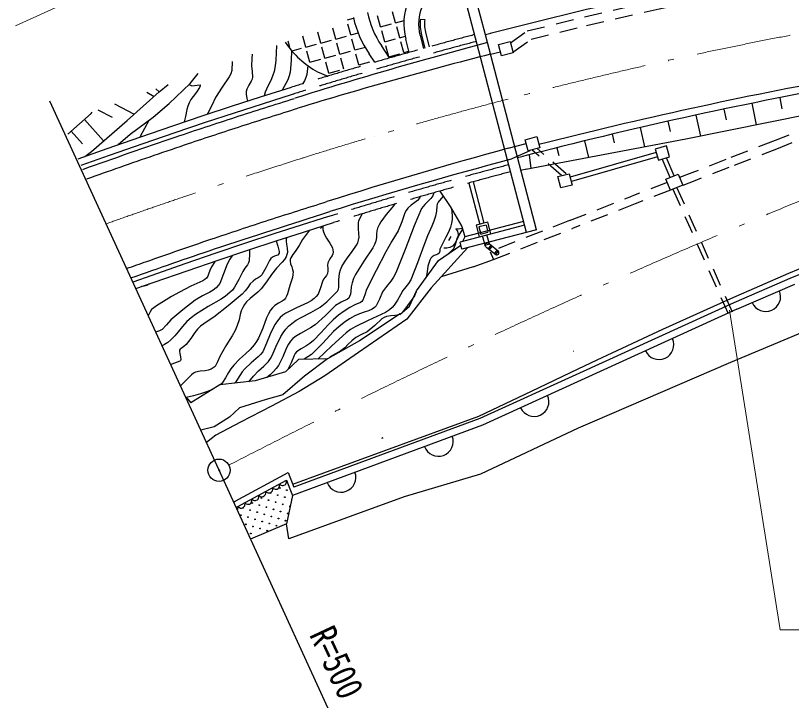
# Model space of a CAD drawing. Units: millimetres, scale not verified. Extents: x 40000 to 680000, y 20000 to 380000.
# Drawn here: x 319406 to 371764, y 233647 to 279846 of the extents above; entities that cross this region are included whole.
import ezdxf
from ezdxf.enums import TextEntityAlignment as Align

# ---------------------------------------------------------------- set-up
doc = ezdxf.new("R2010")
doc.units = ezdxf.units.MM
doc.header["$LTSCALE"] = 1000
for name, pattern in [('USER1', [2, 1.2, -0.8]), ('USER2', [10, 6.4, -1.6, 0.4, -1.6]), ('USER3', [4, 3, -1])]:
    doc.linetypes.add(name, pattern=pattern)
for name, color, linetype, lineweight in [('M-BGD', 7, 'Continuous', 25), ('M-BMK', 2, 'USER2', 13), ('M-BMK-SRVR', 3, 'Continuous', 25), ('M-OTRS', 6, 'Continuous', 25), ('M-STR-HTXT', 7, 'Continuous', 13), ('M-STR-STR3', 7, 'Continuous', 25)]:
    doc.layers.add(name, color=color, linetype=linetype, lineweight=lineweight)
doc.styles.add('ＭＳ ゴシック', font='')
doc.styles.get('ＭＳ ゴシック').set_extended_font_data('MS Gothic')

msp = doc.modelspace()

# ---------------------------------------------------------------- linework, layer by layer
at = {"layer": 'M-BGD'}
for p, q in [((351114, 278542), (350008, 282766)), ((353880, 265221), (349319, 282633)), ((341797, 279561), (342218, 279676)), ((344042, 279087), (343842, 279822)), ((345053, 279363), (344853, 280098)), ((346722, 279602), (347020, 279569)), ((342021, 278536), (341820, 279271)), ((344042, 279087), (344778, 279288)), ((345053, 279363), (345626, 279519)), ((345329, 278352), (345128, 279087)), ((339999, 277985), (339798, 278720)), ((341010, 278260), (340809, 278996)), ((342021, 278536), (342538, 278677)), ((344318, 278076), (344118, 278811)), ((347092, 278606), (347321, 277731)), ((337910, 277681), (337792, 278113)), ((338988, 277709), (338788, 278445)), ((339999, 277985), (340734, 278185)), ((341010, 278260), (341745, 278461)), ((342296, 277525), (342096, 278260)), ((344318, 278076), (345053, 278277)), ((345329, 278352), (345704, 278454)), ((345604, 277341), (345404, 278076)), ((345972, 277356), (345737, 278251)), ((346705, 278504), (346935, 277625)), ((346802, 278529), (347032, 277652)), ((354557, 265398), (351114, 278542)), ((338072, 277460), (338712, 277634)), ((338988, 277709), (339723, 277910)), ((340274, 276974), (340074, 277709)), ((341285, 277250), (341085, 277985)), ((342296, 277525), (343011, 277720)), ((344649, 276982), (344090, 277819)), ((344593, 277065), (344393, 277801)), ((339264, 276698), (339063, 277434)), ((340274, 276974), (341010, 277174)), ((341285, 277250), (342020, 277450)), ((342572, 276514), (342371, 277249)), ((343640, 276692), (343258, 277264)), ((344593, 277065), (345329, 277266)), ((345604, 277341), (345951, 277435)), ((351455, 277240), (352132, 277402)), ((339264, 276698), (339999, 276899)), ((340550, 275963), (340350, 276698)), ((341561, 276239), (341360, 276974)), ((342572, 276514), (343307, 276715)), ((339782, 276044), (340484, 275761)), ((340550, 275963), (341285, 276164)), ((328277, 274675), (328761, 274394)), ((326081, 273881), (327420, 273191)), ((369088, 273926), (369379, 272466)), ((370977, 274305), (371121, 273560)), ((370977, 274305), (371121, 273560)), ((324970, 273479), (325920, 272990)), ((375727, 273743), (364626, 271509)), ((367200, 273534), (367348, 272813)), ((367200, 273534), (367348, 272813)), ((324067, 272830), (325346, 271390)), ((365314, 273130), (365617, 271708)), ((361550, 272285), (361846, 270982)), ((363431, 272713), (363583, 272021)), ((323172, 272035), (323928, 271183)), ((326327, 271140), (327151, 271845)), ((359673, 271844), (359807, 271270)), ((364626, 271509), (353847, 269466)), ((357798, 271390), (358070, 270267)), ((352651, 270889), (353867, 271204)), ((352762, 270128), (354142, 270749)), ((355927, 270925), (356057, 270406)), ((353583, 270497), (353608, 270508)), ((354059, 270448), (354169, 269527)), ((362632, 270612), (356827, 268936)), ((362715, 270324), (356910, 268647)), ((363568, 268925), (363046, 270171)), ((363845, 269041), (363336, 270255)), ((353878, 269472), (353508, 269402)), ((350277, 268627), (351015, 265833)), ((349987, 268548), (350725, 265757)), ((348028, 268001), (348740, 266976)), ((340178, 265666), (339995, 265480)), ((353753, 265704), (349400, 264564)), ((351265, 265899), (350492, 265696)), ((350492, 265696), (350694, 264923)), ((351158, 265716), (350675, 265589)), ((350675, 265589), (350801, 265106)), ((350987, 265939), (351003, 265879)), ((351158, 265716), (351284, 265233)), ((351467, 265126), (351265, 265899)), ((348639, 264682), (348801, 264941)), ((354557, 265398), (349527, 264081)), ((350694, 264923), (351467, 265126)), ((350801, 265106), (351284, 265233)), ((351119, 264270), (350911, 264980)), ((349527, 264081), (349400, 264564)), ((351065, 264457), (351355, 264538)), ((351383, 264442), (351993, 263951)), ((351201, 264204), (351805, 263718)), ((351323, 264114), (351491, 264349)), ((351397, 264046), (351572, 264290)), ((351727, 263780), (351915, 264014)), ((351805, 263718), (351993, 263951)), ((345341, 259680), (345984, 260236)), ((357027, 257344), (357037, 257348)), ((357065, 257198), (357075, 257202)), ((358323, 252412), (357381, 252006)), ((357381, 252006), (350777, 248918)), ((332927, 251535), (332287, 251036)), ((347000, 250772), (347005, 250764)), ((337803, 249022), (338190, 248035)), ((337685, 248503), (337911, 247925)), ((337911, 247925), (338092, 247482)), ((338092, 247482), (337700, 245571))]:
    msp.add_line(p, q, dxfattribs=at)
at = {"layer": 'M-BGD', "linetype": 'USER3'}
for p, q in [((329089, 274688), (328878, 274892)), ((350293, 262901), (351648, 263387)), ((350293, 262901), (348131, 262228))]:
    msp.add_line(p, q, dxfattribs=at)
at = {"layer": 'M-BGD', "linetype": 'USER1'}
for p, q in [((356242, 269046), (354251, 270779)), ((356569, 269159), (354572, 270898)), ((363385, 268595), (360999, 267672)), ((363755, 268127), (367481, 259746)), ((364035, 268235), (367755, 259868)), ((356788, 266020), (360999, 267672)), ((356788, 266020), (354942, 265294)), ((355087, 264738), (356997, 265489)), ((354964, 265303), (351439, 263917)), ((351648, 263387), (355109, 264747)), ((351439, 263917), (351648, 263387))]:
    msp.add_line(p, q, dxfattribs=at)
for points in [[(352963, 277382), (354193, 278253), (357925, 279168), (362842, 280297), (365586, 280889), (368705, 281531), (371344, 282047), (373779, 282502), (376660, 283013), (379466, 283484), (381208, 283763), (383148, 284061), (385046, 284341), (386611, 284987)], [(352803, 278004), (353939, 278808), (357790, 279753), (362715, 280883), (365466, 281477), (368590, 282120), (371234, 282637), (373674, 283093), (376561, 283605)], [(376091, 273571), (373437, 272522), (370665, 271416), (367340, 270127), (365042, 269236), (364215, 268916)], [(376213, 273006), (373648, 271992), (370874, 270885), (367546, 269596), (365248, 268704), (364435, 268390)], [(363605, 268069), (361206, 267141), (356997, 265489)]]:
    msp.add_lwpolyline(points, dxfattribs=at)
at = {"layer": 'M-BGD'}
for points in [[(352004, 277900), (352779, 278098), (352976, 277329), (352201, 277131)], [(354006, 270710), (353793, 271467), (354571, 271686), (354784, 270929)], [(362782, 270094), (363541, 270315), (363323, 271063), (362564, 270842)], [(356008, 268988), (356767, 269176), (356959, 268404), (356199, 268215)], [(364429, 268405), (363608, 268061), (363297, 268803), (364118, 269147)]]:
    msp.add_lwpolyline(points, close=True, dxfattribs=at)
for points in [[(337018, 277834), (336981, 276835), (336929, 276447), (336848, 276068), (336754, 275761), (336630, 275463), (336422, 275077), (336242, 274679), (336174, 274429)], [(335383, 277243), (335354, 276957), (335334, 276460), (335378, 276074), (335391, 275695), (335364, 275549), (335307, 275409), (335141, 275149), (335009, 274884), (334978, 274718), (334978, 274546), (335024, 274253), (335070, 274076)], [(338035, 277481), (338004, 276813), (337937, 276027), (337879, 275769), (337790, 275516), (337398, 274815)], [(334026, 276752), (334001, 276131), (333928, 275912), (333824, 275702), (333350, 275020), (332897, 274317), (332650, 273780), (332374, 273252), (332341, 273188)], [(339126, 276467), (339054, 275869), (338995, 275658), (338904, 275449), (338773, 275241)], [(329763, 273908), (331190, 275268), (331736, 275925)], [(326947, 272767), (329089, 274688), (329706, 275191)], [(331113, 275195), (331205, 275138), (331312, 275107), (331661, 275158), (331875, 275161), (331873, 275095), (331831, 274996), (331618, 274668), (331404, 274391), (331245, 274178), (331118, 273959), (331028, 273743), (330964, 273508), (330875, 273031), (330783, 272668)], [(327151, 271845), (328689, 272985), (329763, 273908)], [(322947, 271835), (324515, 273227), (324570, 273335)], [(324073, 270344), (324524, 270683), (326947, 272767)], [(328406, 272776), (327824, 271682), (327811, 271658)], [(346716, 267622), (346661, 267522), (346521, 267371), (346353, 267235), (346098, 267049), (345872, 266847), (345758, 266699), (345664, 266529), (345462, 265927), (345230, 265330), (344801, 264630), (344398, 263912), (343734, 262649), (343098, 261375), (342983, 261001), (342843, 260647), (342768, 260557), (342673, 260488), (342311, 260336), (341962, 260157), (341579, 259908), (341207, 259632), (340848, 259323), (340505, 258987), (340018, 258444), (339509, 257922), (339268, 257721), (339002, 257539), (338677, 257364), (338376, 257169), (338276, 257051), (338197, 256912), (337999, 256430), (337777, 255969), (337761, 255944), (337742, 255915)], [(347623, 267887), (347613, 267829), (347556, 267689), (347437, 267514), (347283, 267344), (347032, 267093), (346806, 266825), (346543, 266255), (346305, 265667), (345705, 264073), (345075, 262485), (344916, 262197), (344732, 261926), (344439, 261573), (344169, 261201), (343961, 260711), (343734, 260257), (343619, 260144), (343478, 260049), (343220, 259931), (342933, 259834), (342611, 259728), (342311, 259598), (341938, 259379), (341578, 259131), (341217, 258848), (340871, 258537), (340134, 257753), (339378, 256992), (339140, 256814), (338884, 256659)], [(348268, 267655), (348121, 267506), (347922, 267260), (347860, 267129), (347828, 266987), (347802, 266645), (347746, 266308), (347637, 265971), (347500, 265644), (347209, 264991), (346946, 264326), (346525, 263174), (346074, 262029), (345918, 261782), (345734, 261547), (345547, 261292), (345381, 261012), (345179, 260648), (344956, 260307), (344815, 260145), (344649, 260000), (344375, 259825), (344079, 259672), (343190, 259274), (342316, 258850), (342013, 258660), (341724, 258443), (340751, 257570), (339805, 256679)], [(344974, 267121), (344918, 267016), (344809, 266876), (344418, 266415), (344055, 265942), (343934, 265731), (343841, 265511), (343790, 265314), (343769, 265108), (343756, 264864), (343714, 264622), (343635, 264396), (343526, 264173), (342914, 263278), (342337, 262379), (342213, 262107), (342116, 261817), (342056, 261541), (342025, 261251), (342000, 261062), (341949, 260889), (341886, 260790), (341799, 260710), (341387, 260508), (340987, 260277), (340320, 259619), (339627, 258978), (339319, 258777), (338986, 258596), (338630, 258407), (338298, 258197), (338121, 258051), (337966, 257885), (337817, 257672), (337689, 257434), (337433, 256831), (337153, 256247), (337001, 256033), (336821, 255832), (336595, 255622), (336355, 255428)], [(348825, 266833), (348843, 266579), (348868, 266338), (348862, 266091), (348822, 265832), (348750, 265571), (348616, 265228), (348451, 264887), (348233, 264493), (348048, 264095), (348035, 263943), (347995, 263810), (347907, 263751), (347786, 263709), (347647, 263655), (347530, 263578), (347432, 263473), (347356, 263348), (347284, 263154), (347235, 262934), (347182, 262554), (347119, 262170)], [(348740, 266976), (349512, 265627), (349727, 264908)], [(335150, 255149), (335467, 255521), (335810, 255879), (336158, 256189), (336479, 256516), (336615, 256702), (336727, 256904), (337000, 257552), (337301, 258191), (337461, 258455), (337643, 258698), (337832, 258899), (338046, 259082), (338353, 259295), (338683, 259487), (339327, 259822), (339954, 260182), (340191, 260352), (340404, 260542), (340780, 260891), (341136, 261264), (341197, 261386), (341230, 261519), (341228, 261994), (341257, 262466), (341323, 262691), (341420, 262911), (341598, 263214), (341806, 263507), (342123, 263926), (342413, 264361), (342500, 264523), (342559, 264695), (342584, 264897), (342580, 265113), (342545, 265490), (342541, 265856), (342570, 266009), (342628, 266157), (342751, 266358), (342802, 266473)], [(340151, 265657), (340137, 265581), (340142, 265421), (340179, 265257), (340269, 265042), (340392, 264828), (340608, 264498), (340784, 264174), (340828, 264033), (340842, 263890), (340826, 263778), (340777, 263669), (340619, 263428), (340483, 263165), (340463, 262986), (340474, 262800), (340484, 262617), (340463, 262445), (340400, 262317), (340308, 262199), (340195, 262060), (340109, 261907), (339977, 261472), (339821, 261063), (339702, 260904), (339559, 260763), (339350, 260607), (339111, 260469), (338371, 260134), (337641, 259771), (337442, 259631), (337263, 259469), (337084, 259260), (336924, 259028), (336742, 258699), (336582, 258345), (336347, 257747), (336088, 257173), (335943, 256987), (335772, 256819), (335317, 256430), (334888, 256024), (334701, 255805), (334532, 255560), (334391, 255311), (334227, 255082), (334207, 255061), (334186, 255042)], [(349125, 265458), (349221, 265303), (349265, 265078), (349258, 264880), (349170, 264669), (349049, 264475), (348889, 264291), (348705, 264191), (348498, 264149), (348315, 264165)], [(349549, 265503), (349515, 265484), (349308, 265442), (349125, 265458)], [(353690, 265946), (349727, 264908), (349575, 264610)], [(339241, 265370), (338762, 264728), (338543, 264329), (338285, 263925), (338115, 263717), (337977, 263503), (337937, 263390), (337928, 263274), (337970, 263087), (338047, 262889), (338106, 262723), (338133, 262558), (338129, 262371), (338093, 262180), (337910, 261646), (337750, 261085), (337701, 260921), (337627, 260778), (337529, 260676), (337403, 260591), (337144, 260453), (336909, 260293), (336752, 260140), (336615, 259964), (336470, 259718), (336345, 259448), (336092, 258756), (335812, 258080), (335676, 257849), (335517, 257638), (335237, 257327), (334934, 257035), (334525, 256658), (334134, 256258), (333944, 256020), (333777, 255761), (333581, 255410), (333363, 255083), (333296, 255006), (333222, 254934)], [(349568, 265442), (349450, 265264), (349185, 264812), (349088, 264457), (348963, 264118), (348769, 263938), (348574, 263750)], [(351092, 264361), (351383, 264442), (351203, 265056)], [(336994, 264651), (337109, 264284), (337193, 263921), (337186, 263824), (337151, 263743), (337095, 263692), (337007, 263659), (336873, 263621), (336755, 263557), (336638, 263452), (336540, 263322), (336295, 262828), (336029, 262359), (335918, 262249), (335788, 262163), (335603, 262063), (335433, 261937), (335247, 261738), (335078, 261512), (334900, 261270), (334699, 261047), (333756, 260268), (332790, 259510), (332327, 259218), (331881, 258901), (331687, 258700), (331514, 258477), (331229, 258063), (330921, 257667), (330761, 257513), (330579, 257381), (330514, 257338), (330475, 257278), (330464, 257177), (330486, 257052), (330546, 256834), (330569, 256642), (330548, 256581), (330502, 256537), (329947, 256339), (329871, 256307)], [(337716, 264883), (337672, 264761), (337662, 264602), (337683, 264424), (337733, 264146), (337751, 263871), (337723, 263721), (337667, 263579), (337547, 263387), (337396, 263202), (337022, 262797), (336678, 262381), (336338, 261886), (335976, 261411), (335752, 261185), (335503, 260977), (335242, 260767), (334999, 260533), (334857, 260351), (334737, 260147), (334640, 259921), (334571, 259681), (334487, 259310), (334373, 258949), (334218, 258592), (334034, 258246), (333601, 257556), (333190, 256844), (333040, 256492), (332868, 256170), (332752, 256073), (332615, 255998), (332412, 255928), (332194, 255885), (331867, 255849), (331559, 255784), (331408, 255717), (331270, 255620), (330897, 255227), (330527, 254877)], [(335201, 264063), (335203, 263783), (335177, 263296), (335131, 263160), (335056, 263031), (334887, 262813), (334740, 262573), (334475, 262035), (334187, 261517), (334037, 261327), (333863, 261156), (333578, 260923), (333275, 260714), (332404, 260210), (331548, 259679), (331248, 259451), (330969, 259201), (330664, 258870), (330380, 258517), (330147, 258236), (329891, 257974), (329685, 257802), (329457, 257652), (329292, 257571)], [(349895, 264177), (347461, 261488), (345803, 259369), (342549, 257120)], [(345984, 260236), (346466, 261269), (347954, 263321), (349454, 264358)], [(334044, 263676), (333866, 263412), (333682, 263086), (333447, 262417), (333193, 261782), (333085, 261628), (332951, 261489), (332745, 261330), (332511, 261188), (332015, 260933), (331537, 260653), (330704, 260004), (329888, 259329), (329601, 258985), (329300, 258671), (329126, 258579), (328928, 258511), (328869, 258494)], [(332882, 263286), (332827, 263212), (332623, 262886), (332514, 262653), (332431, 262405), (332377, 262260), (332298, 262135), (332186, 262038), (332045, 261957), (331241, 261583), (330476, 261194), (329929, 260895), (329395, 260568), (328981, 260302), (328589, 260013), (328481, 259856), (328394, 259676), (328362, 259601)], [(328431, 261745), (328403, 261721), (328261, 261640), (328076, 261583), (327906, 261559)], [(346443, 261220), (346317, 260950), (346179, 260725), (345865, 260281), (345529, 259859), (345515, 259844), (345497, 259827)], [(345369, 259719), (342611, 257910), (340453, 256680)], [(345315, 259683), (345169, 259633), (345010, 259611), (344720, 259599), (344443, 259556), (344277, 259488), (344120, 259390), (343642, 258942), (343143, 258517), (342749, 258338), (342373, 258132), (342107, 257915), (341855, 257670), (341620, 257443), (341361, 257237), (340986, 257038), (340635, 256816), (340605, 256784), (340577, 256750)], [(342549, 257120), (340280, 255546), (338547, 254476), (336684, 253489), (334576, 252412), (332927, 251535), (332287, 251036)], [(340453, 256680), (338494, 256642), (337629, 255805), (335572, 255196), (333191, 254931), (331238, 253724)], [(340453, 256680), (338894, 255517), (337445, 254258), (336325, 253943), (334509, 253376), (333849, 252763), (332805, 252100), (331904, 251871)], [(332694, 254624), (332290, 254458), (331877, 254321), (331409, 254195), (330931, 254087)], [(330885, 254095), (330913, 254108), (331238, 253724)], [(334123, 247030), (334228, 247084), (337803, 249022)], [(350777, 248918), (345626, 247374), (337853, 244555), (337700, 245571), (335267, 244532)], [(334289, 246666), (334414, 246729), (337685, 248503)], [(334367, 246498), (334400, 246546), (334418, 246615), (334422, 246671), (334414, 246729), (334460, 246685), (334513, 246655), (334586, 246628), (334653, 246628), (334717, 246640), (334790, 246679), (334835, 246727), (334871, 246783), (334889, 246859), (334891, 246919), (334881, 246983), (334928, 246938), (334980, 246908), (335054, 246881), (335120, 246881), (335185, 246893), (335257, 246933), (335303, 246980), (335339, 247036), (335356, 247112), (335359, 247172), (335348, 247236), (335395, 247192), (335448, 247161), (335521, 247135), (335588, 247135), (335652, 247147), (335724, 247186), (335770, 247233), (335806, 247289), (335824, 247365), (335826, 247426), (335815, 247489), (335862, 247445), (335915, 247415), (335988, 247388), (336055, 247388), (336119, 247400), (336192, 247439), (336237, 247487), (336273, 247543), (336291, 247619), (336293, 247679), (336283, 247743), (336329, 247698), (336382, 247668), (336456, 247641), (336522, 247641), (336587, 247653), (336659, 247693), (336704, 247740), (336741, 247796), (336758, 247872), (336761, 247932), (336750, 247996), (336797, 247952), (336849, 247921), (336923, 247895), (336989, 247895), (337054, 247907), (337126, 247946), (337172, 247993), (337208, 248049), (337226, 248125), (337228, 248185), (337217, 248249), (337264, 248205), (337317, 248175), (337390, 248148), (337457, 248148), (337521, 248160), (337594, 248199), (337639, 248247), (337675, 248303), (337693, 248379), (337695, 248439), (337685, 248503)]]:
    msp.add_lwpolyline(points, dxfattribs=at)
at = {"layer": 'M-BGD', "linetype": 'USER3'}
for points in [[(323641, 270191), (325590, 270884), (327861, 271675), (330015, 272411), (332070, 273099), (334038, 273745), (335930, 274352), (338020, 275011)], [(323827, 269750), (325749, 270434), (328017, 271224), (330168, 271959), (332220, 272646), (334186, 273291), (336074, 273898), (337532, 274357), (337898, 274471), (338161, 274553)], [(340710, 266339), (340454, 266260), (340104, 266151), (338682, 265703), (336841, 265111), (334926, 264483), (332924, 263813), (330822, 263095), (328604, 262321), (327323, 261866)], [(327526, 261424), (328765, 261864), (330981, 262636), (333079, 263353), (335078, 264023), (336991, 264650), (338829, 265240), (340852, 265878)]]:
    msp.add_lwpolyline(points, dxfattribs=at)
at = {"layer": 'M-BGD'}
for centre, radius in [((363451, 276816), 6.2), ((363451, 276816), 5), ((363451, 276816), 3.8), ((363451, 276816), 2.5), ((363451, 276816), 1.3), ((358093, 275578), 6.2), ((358093, 275578), 5), ((358093, 275578), 3.8), ((358093, 275578), 2.5), ((358093, 275578), 1.3), ((343604, 271706), 6.2), ((343604, 271706), 5), ((343604, 271706), 3.8), ((343604, 271706), 2.5), ((343604, 271706), 1.3), ((338818, 270254), 6.2), ((338818, 270254), 5), ((338818, 270254), 3.8), ((338818, 270254), 2.5), ((338818, 270254), 1.3), ((336618, 247640), 24.9), ((337239, 247977), 24.9), ((337719, 247834), 24.9), ((335996, 247303), 24.9), ((336475, 247160), 24.9), ((337097, 247497), 24.9), ((337576, 247355), 24.9), ((334753, 246629), 24.9), ((335374, 246966), 24.9), ((335853, 246823), 24.9), ((336333, 246681), 24.9), ((336955, 247018), 24.9), ((337434, 246876), 24.9), ((334610, 246149), 24.9), ((335232, 246486), 24.9), ((335711, 246344), 24.9), ((336191, 246202), 24.9), ((336812, 246539), 24.9), ((337291, 246396), 24.9), ((337771, 246254), 24.9), ((335090, 246007), 24.9), ((335569, 245865), 24.9), ((336048, 245722), 24.9), ((336528, 245580), 24.9), ((336670, 246059), 24.9), ((337149, 245917), 24.9), ((337629, 245775), 24.9), ((334947, 245528), 24.9), ((335427, 245385), 24.9), ((335906, 245243), 24.9), ((336385, 245101), 24.9), ((337007, 245438), 24.9), ((335284, 244906), 24.9)]:
    msp.add_circle(centre, radius, dxfattribs=at)
for centre, radius, start, end in [((349680, 279283), 4075, 120.27, 194.6782), ((349680, 279283), 3075, 120.27, 194.6782), ((349425, 281383), 7416, 193.0591, 213.7388), ((349425, 281383), 6416, 191.9907, 213.7388), ((349680, 279283), 2975, 173.8594, 194.6782), ((349680, 279283), 2675, 173.8594, 194.6782), ((428291, -16093), 304575, 104.6084, 104.67822), ((342972, 281704), 6497, 214.2734, 240.5981), ((427960, -12007), 300000, 104.81494, 107.39917), ((425890, -13379), 300000, 104.36597, 106.94409), ((428291, -16093), 296500, 100.27832, 104.36572), ((428291, -16093), 296000, 100.27856, 104.61182), ((431070, -18680), 300000, 105.15283, 107.58911), ((428291, -16093), 296000, 104.60547, 104.67822), ((429856, -19795), 300000, 104.88916, 107.30469), ((351262, 264364), 171, 213.1338, 249.1919), ((351870, 263858), 155, 245.1797, 37.1457), ((344158, 251337), 24.9, 335.9932, 250.2481), ((338056, 247213), 24.9, 126.1001, 210.7241), ((337913, 246733), 24.9, 354.3823, 342.4424)]:
    msp.add_arc(centre, radius, start, end, dxfattribs=at)
at = {"layer": 'M-BGD', "linetype": 'USER3'}
for centre, radius, start in [((428291, -16093), 304777, 104.80981), ((428253, -15976), 304177, 104.80884), ((428148, -15630), 295215, 104.81421), ((428291, -16093), 295215, 104.81421)]:
    msp.add_arc(centre, radius, start, 107.22852, dxfattribs=at)
at = {"layer": 'M-BGD'}
for points, knots in [([(323945, 269471), (326036, 270217), (328132, 270948), (330235, 271660), (331571, 272112), (332909, 272557), (334251, 272991), (335573, 273419), (336899, 273837), (338225, 274255)], [0, 0, 0, 0, 1, 1, 1, 2, 2, 2, 3, 3, 3, 3]), ([(324217, 268826), (324964, 269093), (325711, 269358), (326460, 269621), (327999, 270160), (329542, 270691), (331088, 271211), (332281, 271613), (333476, 272008), (334674, 272396), (335933, 272803), (337196, 273200), (338458, 273598)], [0, 0, 0, 0, 1, 1, 1, 2, 2, 2, 3, 3, 3, 4, 4, 4, 4]), ([(326904, 262780), (327357, 262941), (327810, 263102), (328263, 263261), (329703, 263768), (331146, 264266), (332592, 264756), (333898, 265198), (335207, 265633), (336518, 266057), (337814, 266477), (339113, 266885), (340413, 267294)], [0, 0, 0, 0, 1, 1, 1, 2, 2, 2, 3, 3, 3, 4, 4, 4, 4]), ([(327196, 262145), (329070, 262813), (330949, 263467), (332835, 264100), (335421, 264968), (338021, 265797), (340620, 266626)], [0, 0, 0, 0, 1, 1, 1, 2, 2, 2, 2])]:
    msp.add_open_spline(points, degree=3, knots=knots, dxfattribs=at)
at = {"layer": 'M-BMK'}
for centre, radius, start, end in [((428291, -16093), 300000, 98.96948, 104.61279), ((428291, -16093), 300000, 104.60547, 107.22852), ((562852, -194930), 500000, 111.9447, 117.35016)]:
    msp.add_arc(centre, radius, start, end, dxfattribs=at)
msp.add_open_spline([(325500, 265786), (327296, 266428), (329096, 267056), (330903, 267666), (333737, 268623), (336586, 269535), (339435, 270446)], degree=3, knots=[0, 0, 0, 0, 1, 1, 1, 2, 2, 2, 2], dxfattribs=at)
at = {"layer": 'M-BMK-SRVR'}
for radius in [750, 30]:
    msp.add_circle((333139, 249177), radius, dxfattribs=at)
at = {"layer": 'M-OTRS'}
msp.add_lwpolyline([(341584, 230749), (331904, 251871), (321728, 274075)], dxfattribs=at)
at = {"layer": 'M-STR-HTXT'}
msp.add_line((319406, 279142), (338142, 287728), dxfattribs=at)
msp.add_lwpolyline([(367573, 259984), (371005, 238402), (395166, 238402)], dxfattribs=at)
at = {"layer": 'M-STR-STR3'}
for p, q in [((368077, 260035), (371984, 261731)), ((368077, 260035), (357576, 255252)), ((338114, 248229), (350662, 252830))]:
    msp.add_line(p, q, dxfattribs=at)
for points in [[(357374, 256020), (358644, 256627), (363080, 258693), (367679, 260763), (371591, 262478), (376148, 264367), (380904, 266241), (386302, 268154), (390982, 269713)], [(391083, 269386), (381722, 266139), (371800, 262175), (367882, 260474), (357452, 255723)], [(385867, 263738), (377740, 260663), (367653, 256436), (358321, 252411)], [(357460, 255726), (350742, 252666), (338192, 248030)], [(350662, 252830), (354230, 254516), (357382, 256024)], [(357582, 255254), (350924, 252221), (338092, 247482)]]:
    msp.add_lwpolyline(points, dxfattribs=at)
for centre, radius, start, end in [((428291, -16093), 304575, 102.93823, 104.61426), ((370031, 260883), 1000, 203.465, 23.465), ((362826, 257643), 1000, 204.4915, 24.4915), ((354398, 253804), 1000, 204.4915, 24.4915), ((347940, 251119), 1000, 200.2723, 20.2723), ((341374, 248694), 1000, 200.2723, 20.2723)]:
    msp.add_arc(centre, radius, start, end, dxfattribs=at)

# ---------------------------------------------------------------- texts
at = {"layer": 'M-STR-HTXT', "style": 'ＭＳ ゴシック', "width": 0.8}
msp.add_text('R=500', height=1833, rotation=295.1, dxfattribs=at).set_placement((338705, 237857), align=Align.BOTTOM_LEFT)

doc.saveas('drawing.dxf')
